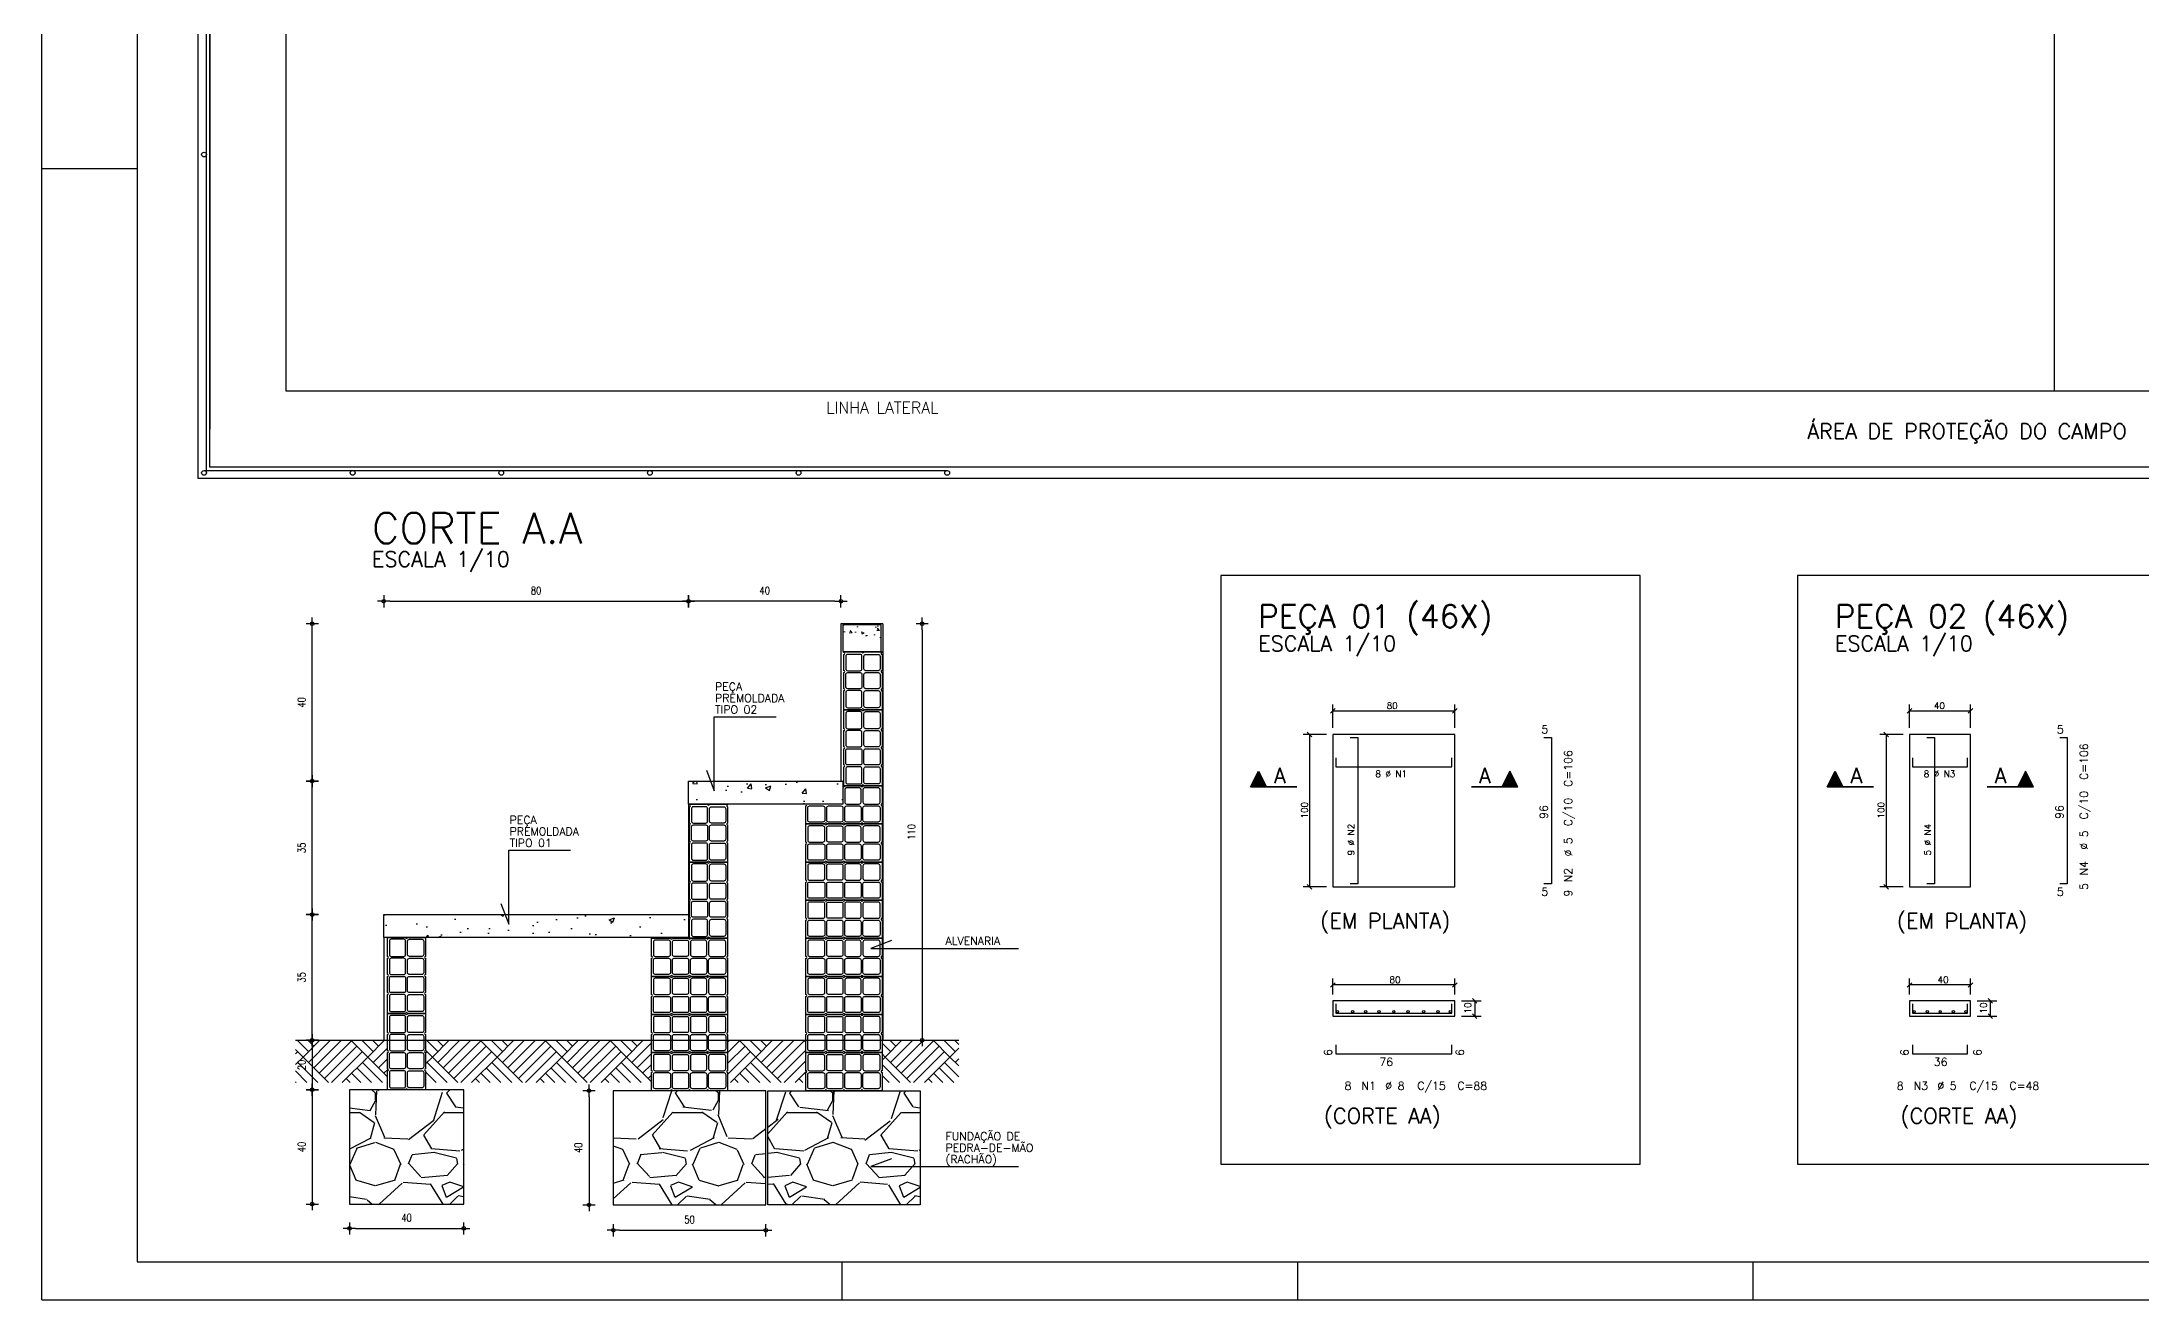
# Model space of a CAD drawing. Extents: x 87 to 216, y 36 to 112.
# Drawn here: x 156.52 to 184.06, y 70.11 to 86.62 of the extents above; entities that cross this region are included whole.
import ezdxf
from ezdxf.enums import TextEntityAlignment as Align

# ---------------------------------------------------------------- set-up
doc = ezdxf.new("R2010")
doc.units = 0
doc.header["$LTSCALE"] = 0.5
doc.header["$MEASUREMENT"] = 0
doc.header["$PDMODE"] = 34
doc.header["$PDSIZE"] = -5
doc.layers.get('0').update_dxf_attribs({"linetype": 'CONTINUOUS'})
doc.layers.get('DEFPOINTS').update_dxf_attribs({"linetype": 'CONTINUOUS'})
for name, color, linetype in [('06', 6, 'CONTINUOUS'), ('1', 2, 'CONTINUOUS'), ('2', 4, 'CONTINUOUS'), ('3', 9, 'CONTINUOUS'), ('4', 1, 'CONTINUOUS'), ('6', 3, 'CONTINUOUS'), ('ARQ_CORTE', 3, 'CONTINUOUS'), ('ARQ_ESTRUTURA', 1, 'CONTINUOUS'), ('ARQ_HAT', 8, 'CONTINUOUS'), ('ARQ_REBOCO', 2, 'CONTINUOUS'), ('ARQUIT', 8, 'CONTINUOUS'), ('CERCADURA', 7, 'CONTINUOUS'), ('Cotas', 44, 'CONTINUOUS'), ('HACHURAS', 8, 'CONTINUOUS')]:
    doc.layers.add(name, color=color, linetype=linetype)
doc.styles.add('COTAS', font='romans.shx', dxfattribs={"width": 0.8})
doc.styles.add('ROMANS', font='romans.shx')
doc.styles.get("Standard").update_dxf_attribs({"font": 'romans.shx'})
doc.dimstyles.new('1-50', dxfattribs={"dimtxt": 0.1, "dimasz": 0.08, "dimexe": 0.18, "dimexo": 0.063, "dimgap": 0.04, "dimtad": 0, "dimzin": 4, "dimdsep": 46, "dimtxsty": 'COTAS', "dimblk": 'BOLA', "dimblk1": 'BOLA', "dimblk2": 'BOLA', "dimsah": 1, "dimcen": 0.09, "dimse1": 1, "dimse2": 1, "dimclrd": 44, "dimclre": 44, "dimclrt": 2, "dimadec": 0, "dimazin": 0, "dimtfac": 0.72, "dimtix": 1, "dimtmove": 1, "dimatfit": 3, "dimldrblk": 'BOLA', "dimfxl": 1, "dimtvp": 1.4, "dimtolj": 1, "dimtzin": 4, "dimarcsym": 0})

# ---------------------------------------------------------------- blocks, each defined once
blk = doc.blocks.new('BOLA')
at = {"linetype": 'Continuous'}
for p, q in [((-1, 0), (1, 0)), ((0, -1), (0, 1))]:
    blk.add_line(p, q, dxfattribs=at)
blk.add_circle((0, 0), 0.3, dxfattribs=at)
blk = doc.blocks.new('*D22')
at = {"layer": 'Cotas', "color": 44, "lineweight": -2}
blk.add_line((160.065, 73.6), (160.065, 75.09), dxfattribs=at)
at = {"layer": 'DEFPOINTS', "color": 0}
for p in [(160.065, 75.17), (161.002, 75.17), (160.902, 73.52)]:
    blk.add_point(p, dxfattribs=at)
at = {"layer": 'Cotas', "color": 44, "lineweight": -2, "xscale": 0.08, "yscale": 0.08, "zscale": 0.08}
for p, rotation in [((160.065, 75.17), 90), ((160.065, 73.52), 270)]:
    blk.add_blockref('BOLA', p, dxfattribs=dict(at, rotation=rotation))
at = {"layer": 'Cotas', "color": 2, "insert": (159.925, 74.345), "char_height": 0.1, "attachment_point": 5, "rotation": 90, "style": 'COTAS'}
blk.add_mtext('\\A1;35', dxfattribs=at)
blk = doc.blocks.new('*D23')
at = {"layer": 'Cotas', "color": 44, "lineweight": -2}
blk.add_line((160.065, 75.25), (160.065, 76.84), dxfattribs=at)
at = {"layer": 'DEFPOINTS', "color": 0}
for p in [(160.065, 76.92), (165.002, 76.92), (161.002, 75.17)]:
    blk.add_point(p, dxfattribs=at)
at = {"layer": 'Cotas', "color": 44, "lineweight": -2, "xscale": 0.08, "yscale": 0.08, "zscale": 0.08}
for p, rotation in [((160.065, 76.92), 90), ((160.065, 75.17), 270)]:
    blk.add_blockref('BOLA', p, dxfattribs=dict(at, rotation=rotation))
at = {"layer": 'Cotas', "color": 2, "insert": (159.925, 76.045), "char_height": 0.1, "attachment_point": 5, "rotation": 90, "style": 'COTAS'}
blk.add_mtext('\\A1;35', dxfattribs=at)
blk = doc.blocks.new('*D24')
at = {"layer": 'Cotas', "color": 44, "lineweight": -2}
blk.add_line((166.922, 79.281), (165.082, 79.281), dxfattribs=at)
at = {"layer": 'DEFPOINTS', "color": 0}
for p in [(165.002, 79.281), (167.002, 78.986), (165.002, 76.92)]:
    blk.add_point(p, dxfattribs=at)
at = {"layer": 'Cotas', "color": 44, "lineweight": -2, "xscale": 0.08, "yscale": 0.08, "zscale": 0.08, "rotation": 180}
blk.add_blockref('BOLA', (165.002, 79.281), dxfattribs=at)
at = {"layer": 'Cotas', "color": 44, "lineweight": -2, "xscale": 0.08, "yscale": 0.08, "zscale": 0.08}
blk.add_blockref('BOLA', (167.002, 79.281), dxfattribs=at)
at = {"layer": 'Cotas', "color": 2, "insert": (166.002, 79.421), "char_height": 0.1, "attachment_point": 5, "style": 'COTAS'}
blk.add_mtext('\\A1;40', dxfattribs=at)
blk = doc.blocks.new('*D25')
at = {"layer": 'Cotas', "color": 44, "lineweight": -2}
blk.add_line((161.082, 79.281), (164.922, 79.281), dxfattribs=at)
at = {"layer": 'DEFPOINTS', "color": 0}
for p in [(165.002, 79.281), (165.002, 76.92), (161.002, 75.17)]:
    blk.add_point(p, dxfattribs=at)
at = {"layer": 'Cotas', "color": 44, "lineweight": -2, "xscale": 0.08, "yscale": 0.08, "zscale": 0.08, "rotation": 180}
blk.add_blockref('BOLA', (161.002, 79.281), dxfattribs=at)
at = {"layer": 'Cotas', "color": 44, "lineweight": -2, "xscale": 0.08, "yscale": 0.08, "zscale": 0.08}
blk.add_blockref('BOLA', (165.002, 79.281), dxfattribs=at)
at = {"layer": 'Cotas', "color": 2, "insert": (163.002, 79.421), "char_height": 0.1, "attachment_point": 5, "style": 'COTAS'}
blk.add_mtext('\\A1;80', dxfattribs=at)
blk = doc.blocks.new('TIJOLO FURADO')
for points in [[(0, 0.055), (0, 0.0975, -1), (0, 0.1025), (0, 0.145, -1), (0, 0.15), (0, 0.2), (-0.0475, 0.2, -1), (-0.0525, 0.2), (-0.1, 0.2), (-0.1, 0.15, -1), (-0.1, 0.145), (-0.1, 0.1025, -1), (-0.1, 0.0975), (-0.1, 0.055, -1), (-0.1, 0.05), (-0.1, 0), (-0.0525, 0, -1), (-0.0475, 0), (0, 0), (0, 0.05, -1)], [(-0.0575, 0.195, -0.414214), (-0.0525, 0.19), (-0.0525, 0.155, -0.414214), (-0.0575, 0.15), (-0.09, 0.15, -0.414214), (-0.095, 0.155), (-0.095, 0.19, -0.414214), (-0.09, 0.195)], [(-0.005, 0.19, 0.414214), (-0.01, 0.195), (-0.0425, 0.195, 0.414214), (-0.0475, 0.19), (-0.0475, 0.155, 0.414214), (-0.0425, 0.15), (-0.01, 0.15, 0.414214), (-0.005, 0.155)], [(-0.0525, 0.14, 0.414214), (-0.0575, 0.145), (-0.09, 0.145, 0.414214), (-0.095, 0.14), (-0.095, 0.1075, 0.414214), (-0.09, 0.1025), (-0.0575, 0.1025, 0.414214), (-0.0525, 0.1075)], [(-0.005, 0.14, 0.414214), (-0.01, 0.145), (-0.0425, 0.145, 0.414214), (-0.0475, 0.14), (-0.0475, 0.1075, 0.414214), (-0.0425, 0.1025), (-0.01, 0.1025, 0.414214), (-0.005, 0.1075)], [(-0.095, 0.0925, -0.414214), (-0.09, 0.0975), (-0.0575, 0.0975, -0.414214), (-0.0525, 0.0925), (-0.0525, 0.06, -0.414214), (-0.0575, 0.055), (-0.09, 0.055, -0.414214), (-0.095, 0.06)], [(-0.005, 0.0925, 0.414214), (-0.01, 0.0975), (-0.0425, 0.0975, 0.414214), (-0.0475, 0.0925), (-0.0475, 0.06, 0.414214), (-0.0425, 0.055), (-0.01, 0.055, 0.414214), (-0.005, 0.06)], [(-0.095, 0.045, -0.414214), (-0.09, 0.05), (-0.0575, 0.05, -0.414214), (-0.0525, 0.045), (-0.0525, 0.01, -0.414214), (-0.0575, 0.005), (-0.09, 0.005, -0.414214), (-0.095, 0.01)], [(-0.005, 0.045, 0.414214), (-0.01, 0.05), (-0.0425, 0.05, 0.414214), (-0.0475, 0.045), (-0.0475, 0.01, 0.414214), (-0.0425, 0.005), (-0.01, 0.005, 0.414214), (-0.005, 0.01)]]:
    blk.add_lwpolyline(points, format="xyb", close=True)
blk = doc.blocks.new('*D26')
at = {"layer": 'Cotas', "color": 44, "lineweight": -2}
blk.add_line((168.067, 78.906), (168.067, 73.6), dxfattribs=at)
at = {"layer": 'DEFPOINTS', "color": 0}
for p in [(167.552, 78.986), (167.752, 73.52), (168.067, 73.52)]:
    blk.add_point(p, dxfattribs=at)
at = {"layer": 'Cotas', "color": 44, "lineweight": -2, "xscale": 0.08, "yscale": 0.08, "zscale": 0.08}
for p, rotation in [((168.067, 78.986), 90), ((168.067, 73.52), 270)]:
    blk.add_blockref('BOLA', p, dxfattribs=dict(at, rotation=rotation))
at = {"layer": 'Cotas', "color": 2, "insert": (167.927, 76.253), "char_height": 0.1, "attachment_point": 5, "rotation": 90, "style": 'COTAS'}
blk.add_mtext('\\A1;110', dxfattribs=at)
blk = doc.blocks.new('*D17')
at = {"layer": '3', "color": 44, "lineweight": -2}
blk.add_line((160.065, 73.44), (160.065, 72.95), dxfattribs=at)
at = {"layer": 'DEFPOINTS', "color": 0}
for p in [(161.002, 73.52), (160.065, 72.87), (160.552, 72.87)]:
    blk.add_point(p, dxfattribs=at)
at = {"layer": '3', "color": 44, "lineweight": -2, "xscale": 0.08, "yscale": 0.08, "zscale": 0.08}
for p, rotation in [((160.065, 73.52), 90), ((160.065, 72.87), 270)]:
    blk.add_blockref('BOLA', p, dxfattribs=dict(at, rotation=rotation))
at = {"layer": '3', "color": 2, "insert": (159.925, 73.195), "char_height": 0.1, "attachment_point": 5, "rotation": 90, "style": 'COTAS'}
blk.add_mtext('\\A1;20', dxfattribs=at)
blk = doc.blocks.new('*D18')
at = {"layer": '3', "color": 44, "lineweight": -2}
blk.add_line((160.065, 72.79), (160.065, 71.45), dxfattribs=at)
at = {"layer": 'DEFPOINTS', "color": 0}
for p in [(160.552, 72.87), (160.065, 71.37), (160.552, 71.37)]:
    blk.add_point(p, dxfattribs=at)
at = {"layer": '3', "color": 44, "lineweight": -2, "xscale": 0.08, "yscale": 0.08, "zscale": 0.08}
for p, rotation in [((160.065, 72.87), 90), ((160.065, 71.37), 270)]:
    blk.add_blockref('BOLA', p, dxfattribs=dict(at, rotation=rotation))
at = {"layer": '3', "color": 2, "insert": (159.925, 72.12), "char_height": 0.1, "attachment_point": 5, "rotation": 90, "style": 'COTAS'}
blk.add_mtext('\\A1;40', dxfattribs=at)
blk = doc.blocks.new('*D19')
at = {"layer": 'Cotas', "color": 44, "lineweight": -2}
blk.add_line((160.632, 71.05), (161.972, 71.05), dxfattribs=at)
at = {"layer": 'DEFPOINTS', "color": 0}
for p in [(160.552, 71.37), (162.052, 71.37), (162.052, 71.05)]:
    blk.add_point(p, dxfattribs=at)
at = {"layer": 'Cotas', "color": 44, "lineweight": -2, "xscale": 0.08, "yscale": 0.08, "zscale": 0.08, "rotation": 180}
blk.add_blockref('BOLA', (160.552, 71.05), dxfattribs=at)
at = {"layer": 'Cotas', "color": 44, "lineweight": -2, "xscale": 0.08, "yscale": 0.08, "zscale": 0.08}
blk.add_blockref('BOLA', (162.052, 71.05), dxfattribs=at)
at = {"layer": 'Cotas', "color": 2, "insert": (161.302, 71.19), "char_height": 0.1, "attachment_point": 5, "style": 'COTAS'}
blk.add_mtext('\\A1;40', dxfattribs=at)
blk = doc.blocks.new('*D20')
at = {"layer": 'Cotas', "color": 44, "lineweight": -2}
blk.add_line((163.696, 72.778), (163.696, 71.438), dxfattribs=at)
at = {"layer": 'DEFPOINTS', "color": 0}
for p in [(164.015, 72.858), (163.696, 71.358), (164.015, 71.358)]:
    blk.add_point(p, dxfattribs=at)
at = {"layer": 'Cotas', "color": 44, "lineweight": -2, "xscale": 0.08, "yscale": 0.08, "zscale": 0.08}
for p, rotation in [((163.696, 72.858), 90), ((163.696, 71.358), 270)]:
    blk.add_blockref('BOLA', p, dxfattribs=dict(at, rotation=rotation))
at = {"layer": 'Cotas', "color": 2, "insert": (163.556, 72.108), "char_height": 0.1, "attachment_point": 5, "rotation": 90, "style": 'COTAS'}
blk.add_mtext('\\A1;40', dxfattribs=at)
blk = doc.blocks.new('*D21')
at = {"layer": 'Cotas', "color": 44, "lineweight": -2}
blk.add_line((164.095, 71.026), (165.935, 71.026), dxfattribs=at)
at = {"layer": 'DEFPOINTS', "color": 0}
for p in [(164.015, 71.358), (166.015, 71.358), (166.015, 71.026)]:
    blk.add_point(p, dxfattribs=at)
at = {"layer": 'Cotas', "color": 44, "lineweight": -2, "xscale": 0.08, "yscale": 0.08, "zscale": 0.08, "rotation": 180}
blk.add_blockref('BOLA', (164.015, 71.026), dxfattribs=at)
at = {"layer": 'Cotas', "color": 44, "lineweight": -2, "xscale": 0.08, "yscale": 0.08, "zscale": 0.08}
blk.add_blockref('BOLA', (166.015, 71.026), dxfattribs=at)
at = {"layer": 'Cotas', "color": 2, "insert": (165.015, 71.166), "char_height": 0.1, "attachment_point": 5, "style": 'COTAS'}
blk.add_mtext('\\A1;50', dxfattribs=at)
blk = doc.blocks.new('*D16')
at = {"layer": 'Cotas', "color": 44, "lineweight": -2}
blk.add_line((160.065, 77), (160.065, 78.906), dxfattribs=at)
at = {"layer": 'DEFPOINTS', "color": 0}
for p in [(160.065, 78.986), (167.002, 78.986), (165.002, 76.92)]:
    blk.add_point(p, dxfattribs=at)
at = {"layer": 'Cotas', "color": 44, "lineweight": -2, "xscale": 0.08, "yscale": 0.08, "zscale": 0.08}
for p, rotation in [((160.065, 78.986), 90), ((160.065, 76.92), 270)]:
    blk.add_blockref('BOLA', p, dxfattribs=dict(at, rotation=rotation))
at = {"layer": 'Cotas', "color": 2, "insert": (159.925, 77.953), "char_height": 0.1, "attachment_point": 5, "rotation": 90, "style": 'COTAS'}
blk.add_mtext('\\A1;40', dxfattribs=at)

msp = doc.modelspace()

# ---------------------------------------------------------------- hatches: boundary and pattern name
at = {"layer": '3'}
h = msp.add_hatch(dxfattribs=at)
h.set_pattern_fill('GRAVEL', color=256, scale=1.5, style=0)
h.set_pattern_definition([(228.0128, (-636.03412, -106.61372), (-11.999997348, -13.500002012), [0.201804, -19.978632]), (184.9697, (-636.16912, -106.76372), (18.0000015773, 1.4999869605), [0.346302, -34.2838875]), (132.5104, (-636.51412, -106.79372), (14.999986078, -16.500013011), [0.244182, -24.174048]), (267.2737, (-637.09912, -107.16872), (1.4999940266, 30.0000004425), [0.315357, -31.220337]), (292.8337, (-637.11412, -107.48372), (-7.500014858, 17.9999946177), [0.3092325, -30.6140595]), (357.2737, (-636.99412, -107.76872), (-30.0000004425, 1.4999940266), [0.315357, -31.220337]), (37.6942, (-636.67912, -107.78372), (-19.5000110184, -14.9999856077), [0.4170435, -41.2872735]), (72.2553, (-636.34912, -107.52872), (10.500016144, 32.999994347), [0.393732, -38.9794815]), (121.4296, (-636.22912, -107.15372), (-12.000012351, 19.499992555), [0.316425, -31.3261095]), (175.2364, (-636.39412, -106.88372), (16.50000142, -1.499987299), [0.361248, -17.7011445]), (222.3974, (-636.75412, -106.85372), (-18.0000110266, -16.499988123), [0.467172, -46.2500625]), (138.8141, (-635.61412, -107.18372), (-10.50000442, 8.99999597), [0.1594515, -15.785766]), (171.4692, (-635.73412, -107.07872), (19.499997427, -3.000011865), [0.3033555, -30.0322665]), (225, (-636.0341, -107.0337), (-2e-16, -1.5000005), [0.2121315, -1.909188]), (203.1986, (-636.13912, -106.85372), (7.499999596, 3.00000199), [0.114237, -11.3094225]), (291.8014, (-636.24412, -106.89872), (-1.49999987, 4.50000041), [0.1615545, -7.916193]), (30.9638, (-636.18412, -107.04872), (4.49999703, 3.000003725), [0.2623935, -8.4840345]), (161.5651, (-635.9591, -106.9137), (3.00000065, -1.4999976), [0.1897365, -4.5536805]), (16.3895, (-637.11412, -106.89872), (15.000003298, 4.499989065), [0.2658, -26.3142675]), (70.3462, (-636.85912, -106.82372), (-5.999992871, -16.500003203), [0.2229915, -22.076112]), (293.1986, (-635.95912, -106.61372), (-3.00000199, 7.499999596), [0.2284725, -11.195187]), (343.6105, (-635.86912, -106.82372), (-15.000003298, 4.499989065), [0.2658, -26.3142675]), (339.444, (-637.11412, -107.82872), (-7.500002767, 2.999993995), [0.25632, -12.559686]), (294.7751, (-636.87412, -107.91872), (-7.499988284, 16.500005133), [0.214767, -21.2619645]), (66.8014, (-635.94412, -108.11372), (3.00000199, 7.499999596), [0.2284725, -11.195187]), (17.354, (-635.85412, -107.90372), (-19.500003029, -5.999991753), [0.2514465, -24.893136]), (69.444, (-636.67912, -108.11372), (-2.999993995, -7.500002767), [0.12816, -12.687846]), (101.3099, (-636.03412, -108.11372), (-1.49999645, 6.00000113), [0.076485, -7.5720435]), (165.9638, (-636.04912, -108.03872), (4.50000082, -1.49999709), [0.3092325, -5.875425]), (186.009, (-636.34912, -107.96372), (14.999999626, 1.499998976), [0.286575, -28.3708845]), (303.6901, (-636.18412, -107.18372), (-1.500002, 2.99999934), [0.216333, -5.1919935]), (353.1572, (-636.06412, -107.36372), (25.4999990482, -3.000011997), [0.377691, -37.3913445]), (60.9454, (-635.68912, -107.40872), (-6.00000004, -10.500000577), [0.154434, -15.289011]), (90, (-635.6141, -107.2737), (-1.5, 1.5), [0.09, -1.41]), (120.2564, (-636.37912, -107.91872), (5.99999233, -10.500003684), [0.208386, -20.63028]), (48.0128, (-636.48412, -107.73872), (11.999997348, 13.500002012), [0.403608, -19.776828]), (0, (-636.2141, -107.4387), (1.5, 1.5), [0.39, -1.11]), (325.3048, (-635.82412, -107.43872), (-14.999991388, 10.500012914), [0.237171, -23.479911]), (254.0546, (-635.62912, -107.57372), (-1.499999834, -6.00000019), [0.218403, -10.701762]), (207.646, (-635.68912, -107.78372), (-28.499993711, -15.0000115698), [0.3555975, -35.204211]), (175.4261, (-636.00412, -107.94872), (-19.5000008375, 1.4999922017), [0.3761985, -37.243611])])
h.paths.add_polyline_path([(168.04, 72.858), (166.04, 72.858), (166.04, 71.358), (168.04, 71.358)])
h.paths.add_polyline_path([(166.015, 72.858), (164.015, 72.858), (164.015, 71.358), (166.015, 71.358)])
h.paths.add_polyline_path([(162.052, 72.87), (160.552, 72.87), (160.552, 71.37), (162.052, 71.37)])
at = {"layer": 'ARQ_HAT', "lineweight": 0}
h = msp.add_hatch(dxfattribs=at)
h.set_pattern_fill('AR-CONC,_O', color=256, scale=0.05)
h.set_pattern_definition([(130, (792.46424, -274.56482), (-0.35863009, -0.03137607), [0.0375, -0.4125]), (185, (792.46424, -274.56482), (0.06937567, 0.37609607), [0.03, -0.33]), (79.5486, (792.43435, -274.56743), (-0.28925469, 0.34471977), [0.0318701, -0.35057106]), (133.8158, (792.46424, -274.4648), (-0.53362052, -0.0827595), [0.05625, -0.61875]), (83.3644, (792.41977, -274.4717), (-0.46733135, 0.48705894), [0.04780514, -0.5258565]), (188.8158, (792.46424, -274.4648), (-0.46733097, 0.4870593), [0.045, -0.495]), (159, (792.41424, -274.48982), (-0.29845353, -0.20130945), [0.0375, -0.4125]), (214, (792.41424, -274.48982), (-0.12165767, 0.36257502), [0.03, -0.33]), (108.5486, (792.38937, -274.5066), (-0.42011131, 0.16126525), [0.0318701, -0.35057106]), (142.5, (792.46424, -274.56482), (-0.006079928, 0.166446927), [0, -0.326, 0, -0.335, 0, -0.33125]), (172.5, (792.46424, -274.56482), (-0.13153477, 0.197205856), [0, -0.191, 0, -0.3185, 0, -0.12625]), (212.5, (792.57574, -274.56482), (-0.266911218, -0.011277436), [0, -0.125, 0, -0.39, 0, -0.5175]), (222.5, (792.62574, -274.56482), (-0.291593085, 0.05005249), [0, -0.1625, 0, -0.259, 0, -0.3675])])
h.paths.add_polyline_path([(167.527, 78.72), (167.027, 78.72), (167.027, 78.97), (167.527, 78.97)])
at = {"layer": 'ARQ_HAT'}
h = msp.add_hatch(dxfattribs=at)
h.set_pattern_fill('AR-CONC', color=256, scale=0.1, style=0)
h.set_pattern_definition([(50, (891.06155, 12.631), (0.7172602, -0.06275213), [0.075, -0.825]), (355, (891.06155, 12.631), (-0.1387513, 0.7521921), [0.06, -0.66]), (100.4514, (891.1213, 12.6258), (0.5785094, 0.68943954), [0.0637402, -0.7011421]), (46.1842, (891.06155, 12.831), (1.067241, -0.165519), [0.1125, -1.2375]), (96.6356, (891.1505, 12.8172), (0.9346627, 0.9741179), [0.0956103, -1.051713]), (351.1842, (891.0616, 12.831), (0.934662, 0.9741186), [0.09, -0.99]), (21, (891.16155, 12.781), (0.59690705, -0.4026189), [0.075, -0.825]), (326, (891.16155, 12.781), (0.2433153, 0.72515005), [0.06, -0.66]), (71.4514, (891.2113, 12.7475), (0.8402226, 0.3225305), [0.0637402, -0.7011421]), (37.5, (891.06155, 12.63102), (0.012159855, 0.33289385), [0, -0.652, 0, -0.67, 0, -0.6625]), (7.5, (891.06155, 12.63102), (0.26306954, 0.39441171), [0, -0.382, 0, -0.637, 0, -0.2525]), (327.5, (890.83855, 12.63102), (0.53382244, -0.02255487), [0, -0.25, 0, -0.78, 0, -1.035]), (317.5, (890.73855, 12.63102), (0.58318617, 0.10010498), [0, -0.325, 0, -0.518, 0, -0.735])])
h.paths.add_polyline_path([(165.027, 76.92), (165.027, 76.62), (167.027, 76.62), (167.027, 76.92)])
h = msp.add_hatch(dxfattribs=at)
h.set_pattern_fill('AR-CONC', color=256, scale=0.1, style=0)
h.set_pattern_definition([(50, (-603.68845, -92.069), (0.7172602, -0.06275213), [0.075, -0.825]), (355, (-603.68845, -92.069), (-0.1387513, 0.7521921), [0.06, -0.66]), (100.4514, (-603.6287, -92.0742), (0.5785094, 0.68943954), [0.0637402, -0.7011421]), (46.1842, (-603.68845, -91.869), (1.067241, -0.165519), [0.1125, -1.2375]), (96.6356, (-603.5995, -91.8828), (0.9346627, 0.9741179), [0.0956103, -1.051713]), (351.1842, (-603.6884, -91.869), (0.934662, 0.9741186), [0.09, -0.99]), (21, (-603.58845, -91.919), (0.59690705, -0.4026189), [0.075, -0.825]), (326, (-603.58845, -91.919), (0.2433153, 0.72515005), [0.06, -0.66]), (71.4514, (-603.5387, -91.9525), (0.8402226, 0.3225305), [0.0637402, -0.7011421]), (37.5, (-603.68845, -92.06898), (0.012159855, 0.33289385), [0, -0.652, 0, -0.67, 0, -0.6625]), (7.5, (-603.68845, -92.06898), (0.26306954, 0.39441171), [0, -0.382, 0, -0.637, 0, -0.2525]), (327.5, (-603.91145, -92.06898), (0.53382244, -0.02255487), [0, -0.25, 0, -0.78, 0, -1.035]), (317.5, (-604.01145, -92.06898), (0.58318617, 0.10010498), [0, -0.325, 0, -0.518, 0, -0.735])])
h.paths.add_polyline_path([(165.002, 75.17), (161.002, 75.17), (161.002, 74.87), (165.002, 74.87)])
at = {"layer": 'HACHURAS'}
h = msp.add_hatch(dxfattribs=at)
h.set_pattern_fill('AR-PARQ1', color=256, scale=0.05, angle=45, style=0)
h.set_pattern_definition([(135, (70, -0.5226), (-0.848528, 6e-17), [0.6, -0.6]), (135, (70.0707, -0.4519), (-0.848528, 6e-17), [0.6, -0.6]), (135, (70.1414, -0.3812), (-0.848528, 6e-17), [0.6, -0.6]), (135, (70.21213, -0.3105), (-0.848528, 6e-17), [0.6, -0.6]), (135, (70.28284, -0.23977), (-0.848528, 6e-17), [0.6, -0.6]), (135, (70.35355, -0.16905), (-0.848528, 6e-17), [0.6, -0.6]), (135, (70.42426, -0.09834), (-0.848528, 6e-17), [0.6, -0.6]), (45, (69.57574, -0.09834), (0.848528, -6e-17), [0.6, -0.6]), (45, (69.505, -0.02763), (0.848528, -6e-17), [0.6, -0.6]), (45, (69.4343, 0.0431), (0.848528, -6e-17), [0.6, -0.6]), (45, (69.3636, 0.1138), (0.848528, -6e-17), [0.6, -0.6]), (45, (69.2929, 0.1845), (0.848528, -6e-17), [0.6, -0.6]), (45, (69.2222, 0.2552), (0.848528, -6e-17), [0.6, -0.6]), (45, (69.1515, 0.3259), (0.848528, -6e-17), [0.6, -0.6])])
h.paths.add_polyline_path([(168.547, 73.52), (167.54, 73.52), (167.54, 73.358), (167.54, 73.12, 1), (167.54, 73.095), (167.54, 72.966), (168.547, 72.966)])
h.paths.add_polyline_path([(166.54, 73.358), (166.54, 73.52), (165.515, 73.52), (165.515, 73.358), (165.515, 73.12, 1), (165.515, 73.095), (165.515, 72.966), (166.54, 72.966), (166.54, 73.095, 1), (166.54, 73.12)])
h.paths.add_polyline_path([(164.515, 73.358), (164.515, 73.52), (161.552, 73.52), (161.552, 73.383, 1), (161.552, 73.358), (161.552, 73.145, 1), (161.552, 73.12), (161.552, 72.966), (164.515, 72.966), (164.515, 73.095, 1), (164.515, 73.12)])
h.paths.add_polyline_path([(161.052, 73.358, 1), (161.052, 73.383), (161.052, 73.52), (159.845, 73.52), (159.845, 72.966), (161.052, 72.966), (161.052, 73.12, 1), (161.052, 73.145)])
h.paths.add_polyline_path([(159.85, 73.105), (159.85, 73.285), (160, 73.285), (160, 73.105)], flags=24)

# ---------------------------------------------------------------- linework, layer by layer
for points in [[(167.54, 78.583), (167.54, 78.37, 1), (167.54, 78.345), (167.54, 78.133, 1), (167.54, 78.108), (167.54, 77.858), (167.302, 77.858, 1), (167.277, 77.858), (167.04, 77.858), (167.04, 78.108, 1), (167.04, 78.133), (167.04, 78.345, 1), (167.04, 78.37), (167.04, 78.583, 1), (167.04, 78.608), (167.04, 78.616), (167.277, 78.616, 1), (167.302, 78.616), (167.54, 78.616), (167.54, 78.608, 1)], [(167.065, 78.395, 0.414214), (167.09, 78.37), (167.252, 78.37, 0.414214), (167.277, 78.395), (167.277, 78.558, 0.414214), (167.252, 78.583), (167.09, 78.583, 0.414214), (167.065, 78.558)], [(167.515, 78.395, -0.414214), (167.49, 78.37), (167.327, 78.37, -0.414214), (167.302, 78.395), (167.302, 78.558, -0.414214), (167.327, 78.583), (167.49, 78.583, -0.414214), (167.515, 78.558)], [(167.277, 78.158, -0.414214), (167.252, 78.133), (167.09, 78.133, -0.414214), (167.065, 78.158), (167.065, 78.32, -0.414214), (167.09, 78.345), (167.252, 78.345, -0.414214), (167.277, 78.32)], [(167.515, 78.158, -0.414214), (167.49, 78.133), (167.327, 78.133, -0.414214), (167.302, 78.158), (167.302, 78.32, -0.414214), (167.327, 78.345), (167.49, 78.345, -0.414214), (167.515, 78.32)], [(167.252, 77.883, 0.414214), (167.277, 77.908), (167.277, 78.083, 0.414214), (167.252, 78.108), (167.09, 78.108, 0.414214), (167.065, 78.083), (167.065, 77.908, 0.414214), (167.09, 77.883)], [(167.515, 77.908, -0.414214), (167.49, 77.883), (167.327, 77.883, -0.414214), (167.302, 77.908), (167.302, 78.083, -0.414214), (167.327, 78.108), (167.49, 78.108, -0.414214), (167.515, 78.083)], [(165.515, 76.583), (165.515, 76.37, 1), (165.515, 76.345), (165.515, 76.133, 1), (165.515, 76.108), (165.515, 75.858), (165.277, 75.858, 1), (165.252, 75.858), (165.015, 75.858), (165.015, 76.108, 1), (165.015, 76.133), (165.015, 76.345, 1), (165.015, 76.37), (165.015, 76.583, 1), (165.015, 76.608), (165.015, 76.616), (165.252, 76.616, 1), (165.277, 76.616), (165.515, 76.616), (165.515, 76.608, 1)], [(165.04, 76.395, 0.414214), (165.065, 76.37), (165.227, 76.37, 0.414214), (165.252, 76.395), (165.252, 76.558, 0.414214), (165.227, 76.583), (165.065, 76.583, 0.414214), (165.04, 76.558)], [(165.49, 76.395, -0.414214), (165.465, 76.37), (165.302, 76.37, -0.414214), (165.277, 76.395), (165.277, 76.558, -0.414214), (165.302, 76.583), (165.465, 76.583, -0.414214), (165.49, 76.558)], [(166.59, 76.383, -0.414214), (166.565, 76.408), (166.565, 76.57, -0.414214), (166.59, 76.595), (166.765, 76.595, -0.414214), (166.79, 76.57), (166.79, 76.408, -0.414214), (166.765, 76.383)], [(166.84, 76.383, -0.414214), (166.815, 76.408), (166.815, 76.57, -0.414214), (166.84, 76.595), (167.002, 76.595, -0.414214), (167.027, 76.57), (167.027, 76.408, -0.414214), (167.002, 76.383)], [(167.077, 76.833, 0.414214), (167.052, 76.808), (167.052, 76.645, 0.414214), (167.077, 76.62), (167.24, 76.62, 0.414214), (167.265, 76.645), (167.265, 76.808, 0.414214), (167.24, 76.833)], [(167.077, 76.383, -0.414214), (167.052, 76.408), (167.052, 76.57, -0.414214), (167.077, 76.595), (167.24, 76.595, -0.414214), (167.265, 76.57), (167.265, 76.408, -0.414214), (167.24, 76.383)], [(167.315, 76.833, 0.414214), (167.29, 76.808), (167.29, 76.645, 0.414214), (167.315, 76.62), (167.49, 76.62, 0.414214), (167.515, 76.645), (167.515, 76.808, 0.414214), (167.49, 76.833)], [(167.315, 76.383, -0.414214), (167.29, 76.408), (167.29, 76.57, -0.414214), (167.315, 76.595), (167.49, 76.595, -0.414214), (167.515, 76.57), (167.515, 76.408, -0.414214), (167.49, 76.383)], [(165.252, 76.158, -0.414214), (165.227, 76.133), (165.065, 76.133, -0.414214), (165.04, 76.158), (165.04, 76.32, -0.414214), (165.065, 76.345), (165.227, 76.345, -0.414214), (165.252, 76.32)], [(165.49, 76.158, -0.414214), (165.465, 76.133), (165.302, 76.133, -0.414214), (165.277, 76.158), (165.277, 76.32, -0.414214), (165.302, 76.345), (165.465, 76.345, -0.414214), (165.49, 76.32)], [(165.227, 75.883, 0.414214), (165.252, 75.908), (165.252, 76.083, 0.414214), (165.227, 76.108), (165.065, 76.108, 0.414214), (165.04, 76.083), (165.04, 75.908, 0.414214), (165.065, 75.883)], [(165.49, 75.908, -0.414214), (165.465, 75.883), (165.302, 75.883, -0.414214), (165.277, 75.908), (165.277, 76.083, -0.414214), (165.302, 76.108), (165.465, 76.108, -0.414214), (165.49, 76.083)]]:
    msp.add_lwpolyline(points, format="xyb", close=True)
msp.add_lwpolyline([(167.027, 76.858, 1), (167.052, 76.858), (167.265, 76.858, 1), (167.29, 76.858), (167.54, 76.858), (167.54, 76.62, 1), (167.54, 76.595), (167.54, 76.358), (167.29, 76.358, 1), (167.265, 76.358), (167.052, 76.358, 1), (167.027, 76.358), (166.815, 76.358, 1), (166.79, 76.358), (166.54, 76.358), (166.54, 76.595, 1), (166.54, 76.62)], format="xyb")
at = {"layer": '06'}
for p, q in [((157.769, 111.661), (157.769, 70.611)), ((157.769, 70.611), (215.469, 70.611))]:
    msp.add_line(p, q, dxfattribs=at)
at = {"layer": '1', "linetype": 'Continuous'}
for points in [[(177.488, 79.618), (171.987, 79.618), (171.987, 71.895), (177.488, 71.895)], [(185.053, 79.618), (179.552, 79.618), (179.552, 71.895), (185.053, 71.895)]]:
    msp.add_lwpolyline(points, close=True, dxfattribs=at)
for points in [[(175.056, 75.534), (175.056, 77.534), (173.456, 77.534), (173.456, 75.534), (175.056, 75.534)], [(181.822, 75.534), (181.822, 77.534), (181.022, 77.534), (181.022, 75.534), (181.822, 75.534)], [(173.456, 73.836), (175.056, 73.836), (175.056, 74.036), (173.456, 74.036), (173.456, 73.836)], [(181.022, 73.836), (181.822, 73.836), (181.822, 74.036), (181.022, 74.036), (181.022, 73.836)]]:
    msp.add_lwpolyline(points, dxfattribs=at)
at = {"layer": '2', "linetype": 'Continuous'}
for p, q in [((173.426, 77.813), (173.486, 77.873)), ((173.456, 77.619), (173.456, 77.928)), ((173.456, 77.843), (175.056, 77.843)), ((175.026, 77.813), (175.086, 77.873)), ((175.056, 77.619), (175.056, 77.928)), ((180.992, 77.813), (181.052, 77.873)), ((181.022, 77.619), (181.022, 77.928)), ((181.022, 77.843), (181.822, 77.843)), ((181.792, 77.813), (181.852, 77.873)), ((181.822, 77.619), (181.822, 77.928)), ((173.371, 77.534), (173.065, 77.534)), ((173.12, 77.564), (173.181, 77.503)), ((173.15, 77.534), (173.15, 75.534)), ((180.937, 77.534), (180.631, 77.534)), ((180.686, 77.564), (180.746, 77.503)), ((180.716, 77.534), (180.716, 75.534)), ((173.371, 75.534), (173.065, 75.534)), ((173.12, 75.564), (173.181, 75.503)), ((180.937, 75.534), (180.631, 75.534)), ((180.686, 75.564), (180.746, 75.503)), ((173.486, 74.275), (173.426, 74.215)), ((173.456, 74.121), (173.456, 74.33)), ((175.056, 74.245), (173.456, 74.245)), ((175.086, 74.275), (175.026, 74.215)), ((175.056, 74.121), (175.056, 74.33)), ((181.052, 74.275), (180.992, 74.215)), ((181.022, 74.121), (181.022, 74.33)), ((181.822, 74.245), (181.022, 74.245)), ((181.852, 74.275), (181.792, 74.215)), ((181.822, 74.121), (181.822, 74.33)), ((175.141, 74.036), (175.401, 74.036)), ((175.141, 73.836), (175.401, 73.836)), ((175.286, 74.066), (175.346, 74.006)), ((175.286, 73.866), (175.346, 73.806)), ((175.316, 74.036), (175.316, 73.836)), ((181.907, 74.036), (182.166, 74.036)), ((181.907, 73.836), (182.166, 73.836)), ((182.051, 74.066), (182.111, 74.006)), ((182.051, 73.866), (182.111, 73.806)), ((182.081, 74.036), (182.081, 73.836))]:
    msp.add_line(p, q, dxfattribs=at)
at = {"layer": '3'}
for points in [[(165.236, 77.066), (165.338, 76.794), (165.338, 77.763), (166.15, 77.763)], [(162.54, 75.316), (162.642, 75.044), (162.642, 76.013), (163.454, 76.013)], [(167.665, 74.828), (167.393, 74.726), (169.331, 74.726)], [(167.665, 71.964), (167.393, 71.862), (169.331, 71.862)]]:
    msp.add_lwpolyline(points, dxfattribs=at)
at = {"layer": '4', "linetype": 'Continuous'}
for points in [[(173.682, 77.494), (173.782, 77.494), (173.782, 75.574), (173.682, 75.574)], [(176.225, 77.494), (176.325, 77.494), (176.325, 75.574), (176.225, 75.574)], [(181.247, 77.494), (181.347, 77.494), (181.347, 75.574), (181.247, 75.574)], [(182.991, 77.494), (183.091, 77.494), (183.091, 75.574), (182.991, 75.574)], [(173.496, 77.226), (173.496, 77.106), (175.016, 77.106), (175.016, 77.226)], [(181.062, 77.226), (181.062, 77.106), (181.782, 77.106), (181.782, 77.226)], [(173.496, 73.461), (173.496, 73.341), (175.016, 73.341), (175.016, 73.461)], [(181.062, 73.461), (181.062, 73.341), (181.782, 73.341), (181.782, 73.461)]]:
    msp.add_lwpolyline(points, dxfattribs=at)
at = {"layer": '6', "linetype": 'Continuous'}
for p, q in [((172.376, 76.844), (172.479, 77.051)), ((172.984, 76.844), (172.376, 76.844)), ((172.377, 76.844), (172.479, 77.049)), ((172.377, 76.844), (172.984, 76.844)), ((172.384, 76.86), (172.575, 76.86)), ((172.392, 76.876), (172.567, 76.876)), ((172.4, 76.891), (172.559, 76.891)), ((172.408, 76.907), (172.551, 76.907)), ((172.416, 76.923), (172.543, 76.923)), ((172.424, 76.939), (172.535, 76.939)), ((172.432, 76.955), (172.527, 76.955)), ((172.44, 76.971), (172.519, 76.971)), ((172.447, 76.987), (172.511, 76.987)), ((172.455, 77.003), (172.503, 77.003)), ((172.463, 77.019), (172.495, 77.019)), ((172.471, 77.035), (172.489, 77.035)), ((172.479, 77.051), (172.583, 76.844)), ((172.479, 77.049), (172.582, 76.844)), ((175.273, 76.844), (175.881, 76.844)), ((175.88, 76.844), (175.273, 76.844)), ((175.777, 77.051), (175.674, 76.844)), ((175.777, 77.049), (175.675, 76.844)), ((175.873, 76.86), (175.682, 76.86)), ((175.865, 76.876), (175.69, 76.876)), ((175.857, 76.891), (175.698, 76.891)), ((175.849, 76.907), (175.706, 76.907)), ((175.841, 76.923), (175.714, 76.923)), ((175.833, 76.939), (175.722, 76.939)), ((175.825, 76.955), (175.73, 76.955)), ((175.817, 76.971), (175.738, 76.971)), ((175.809, 76.987), (175.746, 76.987)), ((175.801, 77.003), (175.754, 77.003)), ((175.793, 77.019), (175.762, 77.019)), ((175.785, 77.035), (175.768, 77.035)), ((175.881, 76.844), (175.777, 77.051)), ((175.88, 76.844), (175.777, 77.049)), ((179.941, 76.844), (180.045, 77.051)), ((180.549, 76.844), (179.941, 76.844)), ((179.943, 76.844), (180.045, 77.049)), ((179.943, 76.844), (180.549, 76.844)), ((179.949, 76.86), (180.141, 76.86)), ((179.957, 76.876), (180.133, 76.876)), ((179.965, 76.891), (180.125, 76.891)), ((179.973, 76.907), (180.117, 76.907)), ((179.981, 76.923), (180.109, 76.923)), ((179.989, 76.939), (180.101, 76.939)), ((179.997, 76.955), (180.093, 76.955)), ((180.005, 76.971), (180.085, 76.971)), ((180.013, 76.987), (180.077, 76.987)), ((180.021, 77.003), (180.069, 77.003)), ((180.029, 77.019), (180.061, 77.019)), ((180.037, 77.035), (180.054, 77.035)), ((180.045, 77.051), (180.148, 76.844)), ((180.045, 77.049), (180.147, 76.844)), ((182.039, 76.844), (182.647, 76.844)), ((182.645, 76.844), (182.039, 76.844)), ((182.543, 77.051), (182.44, 76.844)), ((182.543, 77.049), (182.441, 76.844)), ((182.639, 76.86), (182.447, 76.86)), ((182.631, 76.876), (182.455, 76.876)), ((182.623, 76.891), (182.463, 76.891)), ((182.615, 76.907), (182.471, 76.907)), ((182.607, 76.923), (182.479, 76.923)), ((182.599, 76.939), (182.487, 76.939)), ((182.591, 76.955), (182.495, 76.955)), ((182.583, 76.971), (182.503, 76.971)), ((182.575, 76.987), (182.511, 76.987)), ((182.567, 77.003), (182.519, 77.003)), ((182.559, 77.019), (182.527, 77.019)), ((182.551, 77.035), (182.533, 77.035)), ((182.647, 76.844), (182.543, 77.051)), ((182.645, 76.844), (182.543, 77.049))]:
    msp.add_line(p, q, dxfattribs=at)
for points in [[(173.496, 73.996), (173.496, 73.876), (175.016, 73.876), (175.016, 73.996)], [(181.062, 73.996), (181.062, 73.876), (181.782, 73.876), (181.782, 73.996)]]:
    msp.add_lwpolyline(points, dxfattribs=at)
for centre in [(173.516, 73.896), (173.715, 73.896), (173.886, 73.896), (174.06, 73.896), (174.255, 73.896), (174.442, 73.896), (174.648, 73.896), (174.835, 73.896), (174.996, 73.896), (181.082, 73.896), (181.253, 73.896), (181.423, 73.896), (181.597, 73.896), (181.762, 73.896)]:
    msp.add_circle(centre, 0.015, dxfattribs=at)
at = {"layer": 'ARQ_CORTE', "ltscale": 10}
msp.add_line((159.845, 73.52), (168.547, 73.52), dxfattribs=at)
at = {"layer": 'ARQ_ESTRUTURA'}
msp.add_lwpolyline([(167.027, 78.62), (167.527, 78.62), (167.527, 78.97), (167.027, 78.97)], close=True, dxfattribs=at)
at = {"layer": 'ARQ_ESTRUTURA', "ltscale": 10}
for points in [[(165.002, 76.92), (167.027, 76.92), (167.027, 76.62), (165.002, 76.62)], [(161.002, 75.17), (165.002, 75.17), (165.002, 74.87), (161.002, 74.87)], [(160.552, 71.37), (162.052, 71.37), (162.052, 72.87), (160.552, 72.87)], [(164.015, 71.358), (166.015, 71.358), (166.015, 72.858), (164.015, 72.858)], [(168.04, 71.358), (166.04, 71.358), (166.04, 72.858), (168.04, 72.858)]]:
    msp.add_lwpolyline(points, close=True, dxfattribs=at)
at = {"layer": 'ARQ_REBOCO', "ltscale": 10}
for p, q in [((167.002, 78.986), (167.002, 76.92)), ((167.552, 78.986), (167.002, 78.986)), ((167.552, 78.986), (167.552, 73.52)), ((165.002, 76.62), (165.002, 75.07)), ((161.002, 74.87), (161.002, 73.52))]:
    msp.add_line(p, q, dxfattribs=at)
at = {"layer": 'ARQUIT'}
for p, q in [((158.57, 80.891), (158.57, 108.191)), ((158.676, 80.966), (158.676, 108.116)), ((158.72, 81.041), (158.72, 108.041)), ((158.72, 107.541), (158.72, 81.541)), ((182.92, 107.041), (182.92, 82.041)), ((158.645, 80.998), (168.395, 80.998)), ((207.12, 81.041), (158.72, 81.041)), ((207.27, 80.891), (158.57, 80.891))]:
    msp.add_line(p, q, dxfattribs=at)
msp.add_lwpolyline([(206.12, 82.041), (206.12, 107.041), (159.72, 107.041), (159.72, 82.041)], close=True, dxfattribs=at)
for centre in [(158.645, 85.143), (158.645, 80.966), (158.645, 80.966), (160.595, 80.966), (162.545, 80.966), (164.495, 80.966), (166.445, 80.966), (168.395, 80.966)]:
    msp.add_circle(centre, 0.0312, dxfattribs=at)
at = {"layer": 'CERCADURA'}
for p, q in [((156.519, 70.111), (156.519, 112.161)), ((156.519, 84.961), (157.769, 84.961)), ((167.019, 70.111), (167.019, 70.611)), ((172.994, 70.111), (172.994, 70.611)), ((178.969, 70.111), (178.969, 70.611)), ((156.519, 70.111), (215.969, 70.111))]:
    msp.add_line(p, q, dxfattribs=at)

# ---------------------------------------------------------------- block references
at = {"xscale": -5, "yscale": 5, "zscale": 5}
for p, rotation in [((167.54, 77.858), 180), ((167.54, 75.858), 90), ((165.515, 75.858), 180), ((167.54, 75.358), 90), ((167.54, 74.858), 90), ((161.552, 74.87), 179.9999999995304), ((165.515, 74.358), 90), ((167.54, 74.358), 90), ((165.515, 73.858), 90), ((167.54, 73.858), 90), ((161.552, 73.87), 179.9999999995304), ((165.515, 73.358), 90), ((167.54, 73.358), 90), ((165.515, 72.858), 90), ((167.54, 72.858), 90)]:
    msp.add_blockref('TIJOLO FURADO', p, dxfattribs=dict(at, rotation=rotation))

# ---------------------------------------------------------------- texts
at = {"layer": '1', "color": 5, "linetype": 'Continuous'}
msp.add_text('CORTE A.A', height=0.4, dxfattribs=at).set_placement((160.849, 80.041))
at = {"layer": '1', "linetype": 'Continuous'}
for s, height, p in [('ESCALA 1/10', 0.2, (160.849, 79.734)), ('ESCALA 1/10', 0.2, (172.477, 78.627)), ('ESCALA 1/10', 0.2, (180.043, 78.627)), ('PEÇA', 0.105, (165.35, 78.108)), ('PREMOLDADA', 0.105, (165.35, 77.958)), ('TIPO 02', 0.105, (165.35, 77.807)), ('8 %%C N1', 0.085, (174.013, 76.973)), ('8 %%C N3', 0.085, (181.207, 76.973)), ('PEÇA', 0.105, (162.654, 76.358)), ('PREMOLDADA', 0.105, (162.654, 76.208)), ('TIPO 01', 0.105, (162.654, 76.057)), ('ALVENARIA', 0.105, (168.374, 74.77)), ('FUNDAÇÃO DE', 0.105, (168.374, 72.207)), ('PEDRA-DE-MÃO', 0.105, (168.374, 72.056)), ('(RACHÃO)', 0.105, (168.374, 71.905))]:
    msp.add_text(s, height=height, dxfattribs=at).set_placement(p)
for s, p in [('9 %%C N2', (173.736, 75.945)), ('5 %%C N4', (181.301, 75.945))]:
    msp.add_text(s, height=0.085, rotation=90, dxfattribs=at).set_placement(p)
at = {"layer": '2', "linetype": 'Continuous'}
for s, height, p in [('80', 0.085, (174.161, 77.868)), ('40', 0.085, (181.34, 77.868)), (' 5 ', 0.105, (176.118, 77.546)), (' 5 ', 0.105, (182.883, 77.546)), (' 5 ', 0.105, (176.118, 75.416)), (' 5 ', 0.105, (182.883, 75.416)), ('80', 0.085, (174.199, 74.271)), ('40', 0.085, (181.389, 74.271)), ('76', 0.105, (174.065, 73.183)), ('36', 0.105, (181.339, 73.183)), ('C/15', 0.105, (174.563, 72.87)), ('C/15', 0.105, (181.807, 72.87)), ('8', 0.105, (173.609, 72.87)), ('N1', 0.105, (173.83, 72.87)), ('%%C 8', 0.105, (174.143, 72.87)), ('C=88', 0.105, (175.088, 72.87)), ('8', 0.105, (180.854, 72.87)), ('N3', 0.105, (181.075, 72.87)), ('%%C 5', 0.105, (181.387, 72.87)), ('C=48', 0.105, (182.332, 72.87))]:
    msp.add_text(s, height=height, dxfattribs=at).set_placement(p)
for s, height, p in [('C=106', 0.105, (183.361, 76.935)), ('C=106', 0.105, (176.595, 76.845)), ('100', 0.085, (173.125, 76.429)), ('96', 0.105, (176.275, 76.425)), ('C/10', 0.105, (176.595, 76.328)), ('100', 0.085, (180.69, 76.429)), ('96', 0.105, (183.04, 76.425)), ('C/10', 0.105, (183.361, 76.418)), ('%%C 5', 0.105, (176.595, 75.931)), ('%%C 5', 0.105, (183.361, 76.021)), ('N2', 0.105, (176.595, 75.592)), ('N4', 0.105, (183.361, 75.682)), ('9', 0.105, (176.595, 75.404)), ('5', 0.105, (183.361, 75.493)), ('10', 0.085, (175.268, 73.87)), ('10', 0.085, (182.034, 73.87)), (' 6 ', 0.105, (173.444, 73.243)), (' 6 ', 0.105, (175.174, 73.243)), (' 6 ', 0.105, (181.009, 73.243)), (' 6 ', 0.105, (181.965, 73.243))]:
    msp.add_text(s, height=height, rotation=90, dxfattribs=at).set_placement(p)
at = {"layer": '4', "linetype": 'Continuous'}
for s, height, p in [('PEÇA 01 (46X)', 0.3, (172.477, 78.934)), ('PEÇA 02 (46X)', 0.3, (180.043, 78.934)), ('(EM PLANTA)', 0.2, (173.29, 74.986)), ('(EM PLANTA)', 0.2, (180.856, 74.986)), ('(CORTE AA)', 0.2, (173.337, 72.428)), ('(CORTE AA)', 0.2, (180.902, 72.428))]:
    msp.add_text(s, height=height, dxfattribs=at).set_placement(p)
at = {"layer": '6', "linetype": 'Continuous'}
for p in [(172.684, 76.894), (175.373, 76.894), (180.249, 76.894), (182.139, 76.894)]:
    msp.add_text('A', height=0.2, dxfattribs=at).set_placement(p)
at = {"layer": 'ARQUIT', "style": 'ROMANS'}
msp.add_text('LINHA LATERAL', height=0.15, dxfattribs=at).set_placement((166.808, 81.746))
msp.add_text('ÁREA DE PROTEÇÃO DO CAMPO', height=0.2, dxfattribs=at).set_placement((179.681, 81.512), align=Align.MIDDLE_LEFT)

# ---------------------------------------------------------------- dimensions: what is measured, and where the dimension line sits
at = {"layer": '3'}
for base, p1, p2, text, picture, middle in [((160.065, 72.87), (161.002, 73.52), (160.552, 72.87), '20', '*D17', (159.925, 73.195)), ((160.065, 71.37), (160.552, 72.87), (160.552, 71.37), '40', '*D18', (159.925, 72.12))]:
    dim = msp.add_linear_dim(base=base, p1=p1, p2=p2, angle=90, text=text, dimstyle='1-50', dxfattribs=at)
    dim.commit()
    dim.dimension.update_dxf_attribs({"geometry": picture, "text_midpoint": middle})
at = {"layer": 'Cotas'}
for base, p1, p2, angle, text, picture, middle in [((165.002, 79.281), (161.002, 75.17), (165.002, 76.92), 180, '80', '*D25', (163.002, 79.421)), ((165.002, 79.281), (167.002, 78.986), (165.002, 76.92), 180, '40', '*D24', (166.002, 79.421)), ((160.065, 78.986), (165.002, 76.92), (167.002, 78.986), 90, '40', '*D16', (159.925, 77.953)), ((168.067, 73.52), (167.552, 78.986), (167.752, 73.52), 90, '110', '*D26', (167.927, 76.253)), ((160.065, 76.92), (161.002, 75.17), (165.002, 76.92), 90, '35', '*D23', (159.925, 76.045)), ((160.065, 75.17), (160.902, 73.52), (161.002, 75.17), 90, '35', '*D22', (159.925, 74.345)), ((163.696, 71.358), (164.015, 72.858), (164.015, 71.358), 90, '40', '*D20', (163.556, 72.108))]:
    dim = msp.add_linear_dim(base=base, p1=p1, p2=p2, angle=angle, text=text, dimstyle='1-50', dxfattribs=at)
    dim.commit()
    dim.dimension.update_dxf_attribs({"geometry": picture, "text_midpoint": middle})
for base, p1, p2, text, picture, middle in [((162.052, 71.05), (160.552, 71.37), (162.052, 71.37), '40', '*D19', (161.302, 71.19)), ((166.015, 71.026), (164.015, 71.358), (166.015, 71.358), '50', '*D21', (165.015, 71.166))]:
    dim = msp.add_linear_dim(base=base, p1=p1, p2=p2, text=text, dimstyle='1-50', dxfattribs=at)
    dim.commit()
    dim.dimension.update_dxf_attribs({"geometry": picture, "text_midpoint": middle})

doc.saveas('drawing.dxf')
